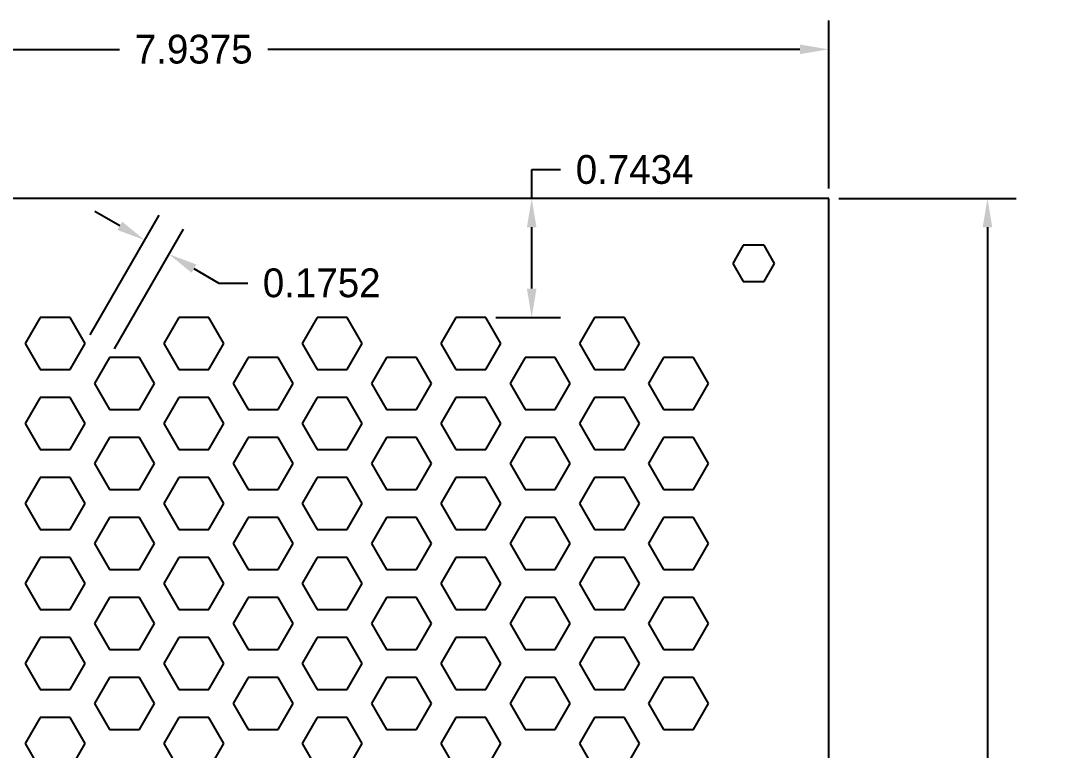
# Model space of a CAD drawing. Header units: inches. Extents: x 13.6 to 24.3, y 13.9 to 24.
# Drawn here: x 17.92 to 24.34, y 19.46 to 24.02 of the extents above; entities that cross this region are included whole.
import ezdxf

# ---------------------------------------------------------------- set-up
doc = ezdxf.new("R2010")
doc.units = ezdxf.units.IN
doc.header["$MEASUREMENT"] = 0
doc.dimstyles.get("Standard").update_dxf_attribs({"dimtxt": 0.18, "dimasz": 0.18, "dimexe": 0.18, "dimexo": 0.0625, "dimgap": 0.09, "dimtad": 0, "dimtih": 1, "dimtoh": 1, "dimdec": 4, "dimzin": 0, "dimdsep": 46, "dimtxsty": 'STANDARD', "dimcen": 0.09, "dimadec": 0, "dimazin": 0, "dimtfac": 1, "dimtdec": 4, "dimtofl": 0, "dimtmove": 0, "dimatfit": 3, "dimfxl": 1, "dimtolj": 1, "dimtzin": 0, "dimarcsym": 0})

# ---------------------------------------------------------------- blocks, each defined once
blk = doc.blocks.new('*D1')
at = {"color": 0, "linetype": 'Continuous', "lineweight": -2, "transparency": 16777216}
for p, q in [((15.0312, 22.9683), (15.0312, 24.0177)), ((22.9688, 22.9683), (22.9688, 24.0177)), ((15.2112, 23.8377), (18.5364, 23.8377)), ((22.7888, 23.8377), (19.4636, 23.8377))]:
    blk.add_line(p, q, dxfattribs=at)
at = {"color": 0, "linetype": 'Continuous', "transparency": 16777216}
for points in [[(15.2112, 23.8677), (15.2112, 23.8077), (15.0312, 23.8377)], [(22.7888, 23.8677), (22.7888, 23.8077), (22.9688, 23.8377)]]:
    blk.add_solid(points, dxfattribs=at)
at = {"layer": 'Defpoints', "color": 0, "linetype": 'Continuous', "transparency": 16777216}
for p in [(15.0312, 23.8377), (15.0312, 22.9058, -0.5), (22.9688, 22.9058, -0.5)]:
    blk.add_point(p, dxfattribs=at)
at = {"color": 0, "linetype": 'Continuous', "transparency": 16777216, "insert": (19, 23.8377), "char_height": 0.18, "attachment_point": 5}
blk.add_mtext('\\A1;7.9375', dxfattribs=at)
blk = doc.blocks.new('*D2')
at = {"color": 0, "linetype": 'Continuous', "lineweight": -2, "transparency": 16777216}
for p, q in [((23.0312, 22.9058), (24.1414, 22.9058)), ((23.9614, 22.7258), (23.9614, 19.1817)), ((23.9614, 15.2737), (23.9614, 18.8178)), ((23.0312, 15.0937), (24.1414, 15.0937))]:
    blk.add_line(p, q, dxfattribs=at)
at = {"color": 0, "linetype": 'Continuous', "transparency": 16777216}
for points in [[(23.9314, 22.7258), (23.9914, 22.7258), (23.9614, 22.9058)], [(23.9314, 15.2737), (23.9914, 15.2737), (23.9614, 15.0937)]]:
    blk.add_solid(points, dxfattribs=at)
at = {"layer": 'Defpoints', "color": 0, "linetype": 'Continuous', "transparency": 16777216}
for p in [(22.9688, 22.9058, -0.5), (23.9614, 22.9058), (22.9688, 15.0937, -0.5)]:
    blk.add_point(p, dxfattribs=at)
at = {"color": 0, "linetype": 'Continuous', "transparency": 16777216, "insert": (23.9614, 18.9997), "char_height": 0.18, "attachment_point": 5}
blk.add_mtext('\\A1;7.8120', dxfattribs=at)
blk = doc.blocks.new('*D8')
at = {"color": 0, "linetype": 'Continuous', "lineweight": -2, "transparency": 16777216}
for p, q in [((18.3527, 22.0541), (18.7838, 22.8008)), ((18.5379, 22.7349), (18.382, 22.8249)), ((18.5045, 21.9665), (18.9356, 22.7132)), ((19.0015, 22.4673), (19.1573, 22.3773)), ((19.1573, 22.3773), (19.3373, 22.3773))]:
    blk.add_line(p, q, dxfattribs=at)
at = {"color": 0, "linetype": 'Continuous', "transparency": 16777216}
for points in [[(18.5529, 22.7609), (18.5229, 22.7089), (18.6938, 22.6449)], [(19.0165, 22.4933), (18.9865, 22.4413), (18.8456, 22.5573)]]:
    blk.add_solid(points, dxfattribs=at)
at = {"layer": 'Defpoints', "color": 0, "linetype": 'Continuous', "transparency": 16777216}
for p in [(18.8456, 22.5573), (18.3215, 22, -0.5), (18.4732, 21.9124, -0.5)]:
    blk.add_point(p, dxfattribs=at)
at = {"color": 0, "linetype": 'Continuous', "transparency": 16777216, "insert": (19.8, 22.3773), "char_height": 0.18, "attachment_point": 5}
blk.add_mtext('\\A1;0.1752', dxfattribs=at)
blk = doc.blocks.new('*D11')
at = {"color": 0, "linetype": 'Continuous', "lineweight": -2, "transparency": 16777216}
for p, q in [((21.1125, 22.9058), (21.1125, 23.0858)), ((21.1125, 23.0858), (21.2925, 23.0858)), ((21.05, 22.9058), (20.9325, 22.9058)), ((21.1125, 22.3424), (21.1125, 22.7258)), ((20.8883, 22.1624), (21.2925, 22.1624))]:
    blk.add_line(p, q, dxfattribs=at)
at = {"color": 0, "linetype": 'Continuous', "transparency": 16777216}
for points in [[(21.0825, 22.7258), (21.1425, 22.7258), (21.1125, 22.9058)], [(21.0825, 22.3424), (21.1425, 22.3424), (21.1125, 22.1624)]]:
    blk.add_solid(points, dxfattribs=at)
at = {"layer": 'Defpoints', "color": 0, "linetype": 'Continuous', "transparency": 16777216}
for p in [(21.1125, 22.9058, -0.5), (21.1125, 22.9058), (20.8258, 22.1624, -0.5)]:
    blk.add_point(p, dxfattribs=at)
at = {"color": 0, "linetype": 'Continuous', "transparency": 16777216, "insert": (21.7558, 23.0858), "char_height": 0.18, "attachment_point": 5}
blk.add_mtext('\\A1;0.7434', dxfattribs=at)

msp = doc.modelspace()

# ---------------------------------------------------------------- linework, layer by layer
for p, q in [((22.96875, 22.90575, -0.5), (15.03125, 22.90575, -0.5)), ((22.96875, 15.09375, -0.5), (22.96875, 22.90575, -0.5)), ((22.43476, 22.613, -0.5), (22.36952, 22.5, -0.5)), ((22.56524, 22.613, -0.5), (22.43476, 22.613, -0.5)), ((22.63048, 22.5, -0.5), (22.56524, 22.613, -0.5)), ((22.36952, 22.5, -0.5), (22.43476, 22.387, -0.5)), ((22.56524, 22.387, -0.5), (22.63048, 22.5, -0.5)), ((22.43476, 22.387, -0.5), (22.56524, 22.387, -0.5)), ((18.04023, 22.16238, -0.5), (17.94648, 22, -0.5)), ((18.22773, 22.16238, -0.5), (18.04023, 22.16238, -0.5)), ((18.32148, 22, -0.5), (18.22773, 22.16238, -0.5)), ((18.90625, 22.16238, -0.5), (18.8125, 22, -0.5)), ((19.09375, 22.16238, -0.5), (18.90625, 22.16238, -0.5)), ((19.1875, 22, -0.5), (19.09375, 22.16238, -0.5)), ((19.77228, 22.16238, -0.5), (19.67853, 22, -0.5)), ((19.95978, 22.16238, -0.5), (19.77228, 22.16238, -0.5)), ((20.05353, 22, -0.5), (19.95978, 22.16238, -0.5)), ((20.6383, 22.16238, -0.5), (20.54455, 22, -0.5)), ((20.8258, 22.16238, -0.5), (20.6383, 22.16238, -0.5)), ((20.91955, 22, -0.5), (20.8258, 22.16238, -0.5)), ((21.50433, 22.16238, -0.5), (21.41058, 22, -0.5)), ((21.69183, 22.16238, -0.5), (21.50433, 22.16238, -0.5)), ((21.78558, 22, -0.5), (21.69183, 22.16238, -0.5)), ((17.94648, 22, -0.5), (18.04023, 21.83762, -0.5)), ((18.22773, 21.83762, -0.5), (18.32148, 22, -0.5)), ((18.8125, 22, -0.5), (18.90625, 21.83762, -0.5)), ((19.09375, 21.83762, -0.5), (19.1875, 22, -0.5)), ((19.67853, 22, -0.5), (19.77228, 21.83762, -0.5)), ((19.95978, 21.83762, -0.5), (20.05353, 22, -0.5)), ((20.54455, 22, -0.5), (20.6383, 21.83762, -0.5)), ((20.8258, 21.83762, -0.5), (20.91955, 22, -0.5)), ((21.41058, 22, -0.5), (21.50433, 21.83762, -0.5)), ((21.69183, 21.83762, -0.5), (21.78558, 22, -0.5)), ((18.47324, 21.91238, -0.5), (18.37949, 21.75, -0.5)), ((18.66074, 21.91238, -0.5), (18.47324, 21.91238, -0.5)), ((18.75449, 21.75, -0.5), (18.66074, 21.91238, -0.5)), ((19.33926, 21.91238, -0.5), (19.24551, 21.75, -0.5)), ((19.52676, 21.91238, -0.5), (19.33926, 21.91238, -0.5)), ((19.62051, 21.75, -0.5), (19.52676, 21.91238, -0.5)), ((20.20529, 21.91238, -0.5), (20.11154, 21.75, -0.5)), ((20.39279, 21.91238, -0.5), (20.20529, 21.91238, -0.5)), ((20.48654, 21.75, -0.5), (20.39279, 21.91238, -0.5)), ((21.07132, 21.91238, -0.5), (20.97757, 21.75, -0.5)), ((21.25882, 21.91238, -0.5), (21.07132, 21.91238, -0.5)), ((21.35257, 21.75, -0.5), (21.25882, 21.91238, -0.5)), ((21.93734, 21.91238, -0.5), (21.84359, 21.75, -0.5)), ((22.12484, 21.91238, -0.5), (21.93734, 21.91238, -0.5)), ((22.21859, 21.75, -0.5), (22.12484, 21.91238, -0.5)), ((18.04023, 21.83762, -0.5), (18.22773, 21.83762, -0.5)), ((18.90625, 21.83762, -0.5), (19.09375, 21.83762, -0.5)), ((19.77228, 21.83762, -0.5), (19.95978, 21.83762, -0.5)), ((20.6383, 21.83762, -0.5), (20.8258, 21.83762, -0.5)), ((21.50433, 21.83762, -0.5), (21.69183, 21.83762, -0.5)), ((18.37949, 21.75, -0.5), (18.47324, 21.58762, -0.5)), ((18.66074, 21.58762, -0.5), (18.75449, 21.75, -0.5)), ((19.24551, 21.75, -0.5), (19.33926, 21.58762, -0.5)), ((19.52676, 21.58762, -0.5), (19.62051, 21.75, -0.5)), ((20.11154, 21.75, -0.5), (20.20529, 21.58762, -0.5)), ((20.39279, 21.58762, -0.5), (20.48654, 21.75, -0.5)), ((20.97757, 21.75, -0.5), (21.07132, 21.58762, -0.5)), ((21.25882, 21.58762, -0.5), (21.35257, 21.75, -0.5)), ((21.84359, 21.75, -0.5), (21.93734, 21.58762, -0.5)), ((22.12484, 21.58762, -0.5), (22.21859, 21.75, -0.5)), ((18.04023, 21.66238, -0.5), (17.94648, 21.5, -0.5)), ((18.22773, 21.66238, -0.5), (18.04023, 21.66238, -0.5)), ((18.32148, 21.5, -0.5), (18.22773, 21.66238, -0.5)), ((18.90625, 21.66238, -0.5), (18.8125, 21.5, -0.5)), ((19.09375, 21.66238, -0.5), (18.90625, 21.66238, -0.5)), ((19.1875, 21.5, -0.5), (19.09375, 21.66238, -0.5)), ((19.77228, 21.66238, -0.5), (19.67853, 21.5, -0.5)), ((19.95978, 21.66238, -0.5), (19.77228, 21.66238, -0.5)), ((20.05353, 21.5, -0.5), (19.95978, 21.66238, -0.5)), ((20.6383, 21.66238, -0.5), (20.54455, 21.5, -0.5)), ((20.8258, 21.66238, -0.5), (20.6383, 21.66238, -0.5)), ((20.91955, 21.5, -0.5), (20.8258, 21.66238, -0.5)), ((21.50433, 21.66238, -0.5), (21.41058, 21.5, -0.5)), ((21.69183, 21.66238, -0.5), (21.50433, 21.66238, -0.5)), ((21.78558, 21.5, -0.5), (21.69183, 21.66238, -0.5)), ((18.47324, 21.58762, -0.5), (18.66074, 21.58762, -0.5)), ((19.33926, 21.58762, -0.5), (19.52676, 21.58762, -0.5)), ((20.20529, 21.58762, -0.5), (20.39279, 21.58762, -0.5)), ((21.07132, 21.58762, -0.5), (21.25882, 21.58762, -0.5)), ((21.93734, 21.58762, -0.5), (22.12484, 21.58762, -0.5)), ((17.94648, 21.5, -0.5), (18.04023, 21.33762, -0.5)), ((18.22773, 21.33762, -0.5), (18.32148, 21.5, -0.5)), ((18.8125, 21.5, -0.5), (18.90625, 21.33762, -0.5)), ((19.09375, 21.33762, -0.5), (19.1875, 21.5, -0.5)), ((19.67853, 21.5, -0.5), (19.77228, 21.33762, -0.5)), ((19.95978, 21.33762, -0.5), (20.05353, 21.5, -0.5)), ((20.54455, 21.5, -0.5), (20.6383, 21.33762, -0.5)), ((20.8258, 21.33762, -0.5), (20.91955, 21.5, -0.5)), ((21.41058, 21.5, -0.5), (21.50433, 21.33762, -0.5)), ((21.69183, 21.33762, -0.5), (21.78558, 21.5, -0.5)), ((18.47324, 21.41238, -0.5), (18.37949, 21.25, -0.5)), ((18.66074, 21.41238, -0.5), (18.47324, 21.41238, -0.5)), ((18.75449, 21.25, -0.5), (18.66074, 21.41238, -0.5)), ((19.33926, 21.41238, -0.5), (19.24551, 21.25, -0.5)), ((19.52676, 21.41238, -0.5), (19.33926, 21.41238, -0.5)), ((19.62051, 21.25, -0.5), (19.52676, 21.41238, -0.5)), ((20.20529, 21.41238, -0.5), (20.11154, 21.25, -0.5)), ((20.39279, 21.41238, -0.5), (20.20529, 21.41238, -0.5)), ((20.48654, 21.25, -0.5), (20.39279, 21.41238, -0.5)), ((21.07132, 21.41238, -0.5), (20.97757, 21.25, -0.5)), ((21.25882, 21.41238, -0.5), (21.07132, 21.41238, -0.5)), ((21.35257, 21.25, -0.5), (21.25882, 21.41238, -0.5)), ((21.93734, 21.41238, -0.5), (21.84359, 21.25, -0.5)), ((22.12484, 21.41238, -0.5), (21.93734, 21.41238, -0.5)), ((22.21859, 21.25, -0.5), (22.12484, 21.41238, -0.5)), ((18.04023, 21.33762, -0.5), (18.22773, 21.33762, -0.5)), ((18.90625, 21.33762, -0.5), (19.09375, 21.33762, -0.5)), ((19.77228, 21.33762, -0.5), (19.95978, 21.33762, -0.5)), ((20.6383, 21.33762, -0.5), (20.8258, 21.33762, -0.5)), ((21.50433, 21.33762, -0.5), (21.69183, 21.33762, -0.5)), ((18.37949, 21.25, -0.5), (18.47324, 21.08762, -0.5)), ((18.66074, 21.08762, -0.5), (18.75449, 21.25, -0.5)), ((19.24551, 21.25, -0.5), (19.33926, 21.08762, -0.5)), ((19.52676, 21.08762, -0.5), (19.62051, 21.25, -0.5)), ((20.11154, 21.25, -0.5), (20.20529, 21.08762, -0.5)), ((20.39279, 21.08762, -0.5), (20.48654, 21.25, -0.5)), ((20.97757, 21.25, -0.5), (21.07132, 21.08762, -0.5)), ((21.25882, 21.08762, -0.5), (21.35257, 21.25, -0.5)), ((21.84359, 21.25, -0.5), (21.93734, 21.08762, -0.5)), ((22.12484, 21.08762, -0.5), (22.21859, 21.25, -0.5)), ((18.04023, 21.16238, -0.5), (17.94648, 21, -0.5)), ((18.22773, 21.16238, -0.5), (18.04023, 21.16238, -0.5)), ((18.32148, 21, -0.5), (18.22773, 21.16238, -0.5)), ((18.90625, 21.16238, -0.5), (18.8125, 21, -0.5)), ((19.09375, 21.16238, -0.5), (18.90625, 21.16238, -0.5)), ((19.1875, 21, -0.5), (19.09375, 21.16238, -0.5)), ((19.77228, 21.16238, -0.5), (19.67853, 21, -0.5)), ((19.95978, 21.16238, -0.5), (19.77228, 21.16238, -0.5)), ((20.05353, 21, -0.5), (19.95978, 21.16238, -0.5)), ((20.6383, 21.16238, -0.5), (20.54455, 21, -0.5)), ((20.8258, 21.16238, -0.5), (20.6383, 21.16238, -0.5)), ((20.91955, 21, -0.5), (20.8258, 21.16238, -0.5)), ((21.50433, 21.16238, -0.5), (21.41058, 21, -0.5)), ((21.69183, 21.16238, -0.5), (21.50433, 21.16238, -0.5)), ((21.78558, 21, -0.5), (21.69183, 21.16238, -0.5)), ((18.47324, 21.08762, -0.5), (18.66074, 21.08762, -0.5)), ((19.33926, 21.08762, -0.5), (19.52676, 21.08762, -0.5)), ((20.20529, 21.08762, -0.5), (20.39279, 21.08762, -0.5)), ((21.07132, 21.08762, -0.5), (21.25882, 21.08762, -0.5)), ((21.93734, 21.08762, -0.5), (22.12484, 21.08762, -0.5)), ((17.94648, 21, -0.5), (18.04023, 20.83762, -0.5)), ((18.22773, 20.83762, -0.5), (18.32148, 21, -0.5)), ((18.8125, 21, -0.5), (18.90625, 20.83762, -0.5)), ((19.09375, 20.83762, -0.5), (19.1875, 21, -0.5)), ((19.67853, 21, -0.5), (19.77228, 20.83762, -0.5)), ((19.95978, 20.83762, -0.5), (20.05353, 21, -0.5)), ((20.54455, 21, -0.5), (20.6383, 20.83762, -0.5)), ((20.8258, 20.83762, -0.5), (20.91955, 21, -0.5)), ((21.41058, 21, -0.5), (21.50433, 20.83762, -0.5)), ((21.69183, 20.83762, -0.5), (21.78558, 21, -0.5)), ((18.47324, 20.91238, -0.5), (18.37949, 20.75, -0.5)), ((18.66074, 20.91238, -0.5), (18.47324, 20.91238, -0.5)), ((18.75449, 20.75, -0.5), (18.66074, 20.91238, -0.5)), ((19.33926, 20.91238, -0.5), (19.24551, 20.75, -0.5)), ((19.52676, 20.91238, -0.5), (19.33926, 20.91238, -0.5)), ((19.62051, 20.75, -0.5), (19.52676, 20.91238, -0.5)), ((20.20529, 20.91238, -0.5), (20.11154, 20.75, -0.5)), ((20.39279, 20.91238, -0.5), (20.20529, 20.91238, -0.5)), ((20.48654, 20.75, -0.5), (20.39279, 20.91238, -0.5)), ((21.07132, 20.91238, -0.5), (20.97757, 20.75, -0.5)), ((21.25882, 20.91238, -0.5), (21.07132, 20.91238, -0.5)), ((21.35257, 20.75, -0.5), (21.25882, 20.91238, -0.5)), ((21.93734, 20.91238, -0.5), (21.84359, 20.75, -0.5)), ((22.12484, 20.91238, -0.5), (21.93734, 20.91238, -0.5)), ((22.21859, 20.75, -0.5), (22.12484, 20.91238, -0.5)), ((18.04023, 20.83762, -0.5), (18.22773, 20.83762, -0.5)), ((18.90625, 20.83762, -0.5), (19.09375, 20.83762, -0.5)), ((19.77228, 20.83762, -0.5), (19.95978, 20.83762, -0.5)), ((20.6383, 20.83762, -0.5), (20.8258, 20.83762, -0.5)), ((21.50433, 20.83762, -0.5), (21.69183, 20.83762, -0.5)), ((18.37949, 20.75, -0.5), (18.47324, 20.58762, -0.5)), ((18.66074, 20.58762, -0.5), (18.75449, 20.75, -0.5)), ((19.24551, 20.75, -0.5), (19.33926, 20.58762, -0.5)), ((19.52676, 20.58762, -0.5), (19.62051, 20.75, -0.5)), ((20.11154, 20.75, -0.5), (20.20529, 20.58762, -0.5)), ((20.39279, 20.58762, -0.5), (20.48654, 20.75, -0.5)), ((20.97757, 20.75, -0.5), (21.07132, 20.58762, -0.5)), ((21.25882, 20.58762, -0.5), (21.35257, 20.75, -0.5)), ((21.84359, 20.75, -0.5), (21.93734, 20.58762, -0.5)), ((22.12484, 20.58762, -0.5), (22.21859, 20.75, -0.5)), ((18.04023, 20.66238, -0.5), (17.94648, 20.5, -0.5)), ((18.22773, 20.66238, -0.5), (18.04023, 20.66238, -0.5)), ((18.32148, 20.5, -0.5), (18.22773, 20.66238, -0.5)), ((18.90625, 20.66238, -0.5), (18.8125, 20.5, -0.5)), ((19.09375, 20.66238, -0.5), (18.90625, 20.66238, -0.5)), ((19.1875, 20.5, -0.5), (19.09375, 20.66238, -0.5)), ((19.77228, 20.66238, -0.5), (19.67853, 20.5, -0.5)), ((19.95978, 20.66238, -0.5), (19.77228, 20.66238, -0.5)), ((20.05353, 20.5, -0.5), (19.95978, 20.66238, -0.5)), ((20.6383, 20.66238, -0.5), (20.54455, 20.5, -0.5)), ((20.8258, 20.66238, -0.5), (20.6383, 20.66238, -0.5)), ((20.91955, 20.5, -0.5), (20.8258, 20.66238, -0.5)), ((21.50433, 20.66238, -0.5), (21.41058, 20.5, -0.5)), ((21.69183, 20.66238, -0.5), (21.50433, 20.66238, -0.5)), ((21.78558, 20.5, -0.5), (21.69183, 20.66238, -0.5)), ((18.47324, 20.58762, -0.5), (18.66074, 20.58762, -0.5)), ((19.33926, 20.58762, -0.5), (19.52676, 20.58762, -0.5)), ((20.20529, 20.58762, -0.5), (20.39279, 20.58762, -0.5)), ((21.07132, 20.58762, -0.5), (21.25882, 20.58762, -0.5)), ((21.93734, 20.58762, -0.5), (22.12484, 20.58762, -0.5)), ((17.94648, 20.5, -0.5), (18.04023, 20.33762, -0.5)), ((18.22773, 20.33762, -0.5), (18.32148, 20.5, -0.5)), ((18.8125, 20.5, -0.5), (18.90625, 20.33762, -0.5)), ((19.09375, 20.33762, -0.5), (19.1875, 20.5, -0.5)), ((19.67853, 20.5, -0.5), (19.77228, 20.33762, -0.5)), ((19.95978, 20.33762, -0.5), (20.05353, 20.5, -0.5)), ((20.54455, 20.5, -0.5), (20.6383, 20.33762, -0.5)), ((20.8258, 20.33762, -0.5), (20.91955, 20.5, -0.5)), ((21.41058, 20.5, -0.5), (21.50433, 20.33762, -0.5)), ((21.69183, 20.33762, -0.5), (21.78558, 20.5, -0.5)), ((18.47324, 20.41238, -0.5), (18.37949, 20.25, -0.5)), ((18.66074, 20.41238, -0.5), (18.47324, 20.41238, -0.5)), ((18.75449, 20.25, -0.5), (18.66074, 20.41238, -0.5)), ((19.33926, 20.41238, -0.5), (19.24551, 20.25, -0.5)), ((19.52676, 20.41238, -0.5), (19.33926, 20.41238, -0.5)), ((19.62051, 20.25, -0.5), (19.52676, 20.41238, -0.5)), ((20.20529, 20.41238, -0.5), (20.11154, 20.25, -0.5)), ((20.39279, 20.41238, -0.5), (20.20529, 20.41238, -0.5)), ((20.48654, 20.25, -0.5), (20.39279, 20.41238, -0.5)), ((21.07132, 20.41238, -0.5), (20.97757, 20.25, -0.5)), ((21.25882, 20.41238, -0.5), (21.07132, 20.41238, -0.5)), ((21.35257, 20.25, -0.5), (21.25882, 20.41238, -0.5)), ((21.93734, 20.41238, -0.5), (21.84359, 20.25, -0.5)), ((22.12484, 20.41238, -0.5), (21.93734, 20.41238, -0.5)), ((22.21859, 20.25, -0.5), (22.12484, 20.41238, -0.5)), ((18.04023, 20.33762, -0.5), (18.22773, 20.33762, -0.5)), ((18.90625, 20.33762, -0.5), (19.09375, 20.33762, -0.5)), ((19.77228, 20.33762, -0.5), (19.95978, 20.33762, -0.5)), ((20.6383, 20.33762, -0.5), (20.8258, 20.33762, -0.5)), ((21.50433, 20.33762, -0.5), (21.69183, 20.33762, -0.5)), ((18.37949, 20.25, -0.5), (18.47324, 20.08762, -0.5)), ((18.66074, 20.08762, -0.5), (18.75449, 20.25, -0.5)), ((19.24551, 20.25, -0.5), (19.33926, 20.08762, -0.5)), ((19.52676, 20.08762, -0.5), (19.62051, 20.25, -0.5)), ((20.11154, 20.25, -0.5), (20.20529, 20.08762, -0.5)), ((20.39279, 20.08762, -0.5), (20.48654, 20.25, -0.5)), ((20.97757, 20.25, -0.5), (21.07132, 20.08762, -0.5)), ((21.25882, 20.08762, -0.5), (21.35257, 20.25, -0.5)), ((21.84359, 20.25, -0.5), (21.93734, 20.08762, -0.5)), ((22.12484, 20.08762, -0.5), (22.21859, 20.25, -0.5)), ((18.04023, 20.16238, -0.5), (17.94648, 20, -0.5)), ((18.22773, 20.16238, -0.5), (18.04023, 20.16238, -0.5)), ((18.32148, 20, -0.5), (18.22773, 20.16238, -0.5)), ((18.90625, 20.16238, -0.5), (18.8125, 20, -0.5)), ((19.09375, 20.16238, -0.5), (18.90625, 20.16238, -0.5)), ((19.1875, 20, -0.5), (19.09375, 20.16238, -0.5)), ((19.77228, 20.16238, -0.5), (19.67853, 20, -0.5)), ((19.95978, 20.16238, -0.5), (19.77228, 20.16238, -0.5)), ((20.05353, 20, -0.5), (19.95978, 20.16238, -0.5)), ((20.6383, 20.16238, -0.5), (20.54455, 20, -0.5)), ((20.8258, 20.16238, -0.5), (20.6383, 20.16238, -0.5)), ((20.91955, 20, -0.5), (20.8258, 20.16238, -0.5)), ((21.50433, 20.16238, -0.5), (21.41058, 20, -0.5)), ((21.69183, 20.16238, -0.5), (21.50433, 20.16238, -0.5)), ((21.78558, 20, -0.5), (21.69183, 20.16238, -0.5)), ((18.47324, 20.08762, -0.5), (18.66074, 20.08762, -0.5)), ((19.33926, 20.08762, -0.5), (19.52676, 20.08762, -0.5)), ((20.20529, 20.08762, -0.5), (20.39279, 20.08762, -0.5)), ((21.07132, 20.08762, -0.5), (21.25882, 20.08762, -0.5)), ((21.93734, 20.08762, -0.5), (22.12484, 20.08762, -0.5)), ((17.94648, 20, -0.5), (18.04023, 19.83762, -0.5)), ((18.22773, 19.83762, -0.5), (18.32148, 20, -0.5)), ((18.8125, 20, -0.5), (18.90625, 19.83762, -0.5)), ((19.09375, 19.83762, -0.5), (19.1875, 20, -0.5)), ((19.67853, 20, -0.5), (19.77228, 19.83762, -0.5)), ((19.95978, 19.83762, -0.5), (20.05353, 20, -0.5)), ((20.54455, 20, -0.5), (20.6383, 19.83762, -0.5)), ((20.8258, 19.83762, -0.5), (20.91955, 20, -0.5)), ((21.41058, 20, -0.5), (21.50433, 19.83762, -0.5)), ((21.69183, 19.83762, -0.5), (21.78558, 20, -0.5)), ((18.47324, 19.91238, -0.5), (18.37949, 19.75, -0.5)), ((18.66074, 19.91238, -0.5), (18.47324, 19.91238, -0.5)), ((18.75449, 19.75, -0.5), (18.66074, 19.91238, -0.5)), ((19.33926, 19.91238, -0.5), (19.24551, 19.75, -0.5)), ((19.52676, 19.91238, -0.5), (19.33926, 19.91238, -0.5)), ((19.62051, 19.75, -0.5), (19.52676, 19.91238, -0.5)), ((20.20529, 19.91238, -0.5), (20.11154, 19.75, -0.5)), ((20.39279, 19.91238, -0.5), (20.20529, 19.91238, -0.5)), ((20.48654, 19.75, -0.5), (20.39279, 19.91238, -0.5)), ((21.07132, 19.91238, -0.5), (20.97757, 19.75, -0.5)), ((21.25882, 19.91238, -0.5), (21.07132, 19.91238, -0.5)), ((21.35257, 19.75, -0.5), (21.25882, 19.91238, -0.5)), ((21.93734, 19.91238, -0.5), (21.84359, 19.75, -0.5)), ((22.12484, 19.91238, -0.5), (21.93734, 19.91238, -0.5)), ((22.21859, 19.75, -0.5), (22.12484, 19.91238, -0.5)), ((18.04023, 19.83762, -0.5), (18.22773, 19.83762, -0.5)), ((18.90625, 19.83762, -0.5), (19.09375, 19.83762, -0.5)), ((19.77228, 19.83762, -0.5), (19.95978, 19.83762, -0.5)), ((20.6383, 19.83762, -0.5), (20.8258, 19.83762, -0.5)), ((21.50433, 19.83762, -0.5), (21.69183, 19.83762, -0.5)), ((18.37949, 19.75, -0.5), (18.47324, 19.58762, -0.5)), ((18.66074, 19.58762, -0.5), (18.75449, 19.75, -0.5)), ((19.24551, 19.75, -0.5), (19.33926, 19.58762, -0.5)), ((19.52676, 19.58762, -0.5), (19.62051, 19.75, -0.5)), ((20.11154, 19.75, -0.5), (20.20529, 19.58762, -0.5)), ((20.39279, 19.58762, -0.5), (20.48654, 19.75, -0.5)), ((20.97757, 19.75, -0.5), (21.07132, 19.58762, -0.5)), ((21.25882, 19.58762, -0.5), (21.35257, 19.75, -0.5)), ((21.84359, 19.75, -0.5), (21.93734, 19.58762, -0.5)), ((22.12484, 19.58762, -0.5), (22.21859, 19.75, -0.5)), ((18.04023, 19.66238, -0.5), (17.94648, 19.5, -0.5)), ((18.22773, 19.66238, -0.5), (18.04023, 19.66238, -0.5)), ((18.32148, 19.5, -0.5), (18.22773, 19.66238, -0.5)), ((18.90625, 19.66238, -0.5), (18.8125, 19.5, -0.5)), ((19.09375, 19.66238, -0.5), (18.90625, 19.66238, -0.5)), ((19.1875, 19.5, -0.5), (19.09375, 19.66238, -0.5)), ((19.77228, 19.66238, -0.5), (19.67853, 19.5, -0.5)), ((19.95978, 19.66238, -0.5), (19.77228, 19.66238, -0.5)), ((20.05353, 19.5, -0.5), (19.95978, 19.66238, -0.5)), ((20.6383, 19.66238, -0.5), (20.54455, 19.5, -0.5)), ((20.8258, 19.66238, -0.5), (20.6383, 19.66238, -0.5)), ((20.91955, 19.5, -0.5), (20.8258, 19.66238, -0.5)), ((21.50433, 19.66238, -0.5), (21.41058, 19.5, -0.5)), ((21.69183, 19.66238, -0.5), (21.50433, 19.66238, -0.5)), ((21.78558, 19.5, -0.5), (21.69183, 19.66238, -0.5)), ((18.47324, 19.58762, -0.5), (18.66074, 19.58762, -0.5)), ((19.33926, 19.58762, -0.5), (19.52676, 19.58762, -0.5)), ((20.20529, 19.58762, -0.5), (20.39279, 19.58762, -0.5)), ((21.07132, 19.58762, -0.5), (21.25882, 19.58762, -0.5)), ((21.93734, 19.58762, -0.5), (22.12484, 19.58762, -0.5)), ((17.94648, 19.5, -0.5), (18.04023, 19.33762, -0.5)), ((18.22773, 19.33762, -0.5), (18.32148, 19.5, -0.5)), ((18.8125, 19.5, -0.5), (18.90625, 19.33762, -0.5)), ((19.09375, 19.33762, -0.5), (19.1875, 19.5, -0.5)), ((19.67853, 19.5, -0.5), (19.77228, 19.33762, -0.5)), ((19.95978, 19.33762, -0.5), (20.05353, 19.5, -0.5)), ((20.54455, 19.5, -0.5), (20.6383, 19.33762, -0.5)), ((20.8258, 19.33762, -0.5), (20.91955, 19.5, -0.5)), ((21.41058, 19.5, -0.5), (21.50433, 19.33762, -0.5)), ((21.69183, 19.33762, -0.5), (21.78558, 19.5, -0.5))]:
    msp.add_line(p, q)

# ---------------------------------------------------------------- dimensions: what is measured, and where the dimension line sits
at = {"color": 1, "linetype": 'Continuous'}
dim = msp.add_linear_dim(base=(15.03125, 23.8377), p1=(22.96875, 22.90575, -0.5), p2=(15.03125, 22.90575, -0.5), dimstyle='Standard', dxfattribs=at)
dim.commit()
dim.dimension.update_dxf_attribs({"geometry": '*D1', "text_midpoint": (19, 23.8377)})
for base, p1, p2, angle, picture, middle in [((21.11252, 22.90575), (20.8258, 22.16238, -0.5), (21.11252, 22.90575, -0.5), 270, '*D11', (21.75578, 23.08575)), ((23.96142, 22.90575), (22.96875, 15.09375, -0.5), (22.96875, 22.90575, -0.5), 90, '*D2', (23.96142, 18.99975))]:
    dim = msp.add_linear_dim(base=base, p1=p1, p2=p2, angle=angle, dimstyle='Standard', dxfattribs=at)
    dim.commit()
    dim.dimension.update_dxf_attribs({"geometry": picture, "text_midpoint": middle})
dim = msp.add_linear_dim(base=(18.84557, 22.55727), p1=(18.32148, 22, -0.5), p2=(18.47324, 21.91238, -0.5), angle=150, dimstyle='Standard', dxfattribs=at)
dim.commit()
dim.dimension.update_dxf_attribs({"geometry": '*D8', "text_midpoint": (19.80005, 22.37727), "dimtype": 160})

doc.saveas('drawing.dxf')
